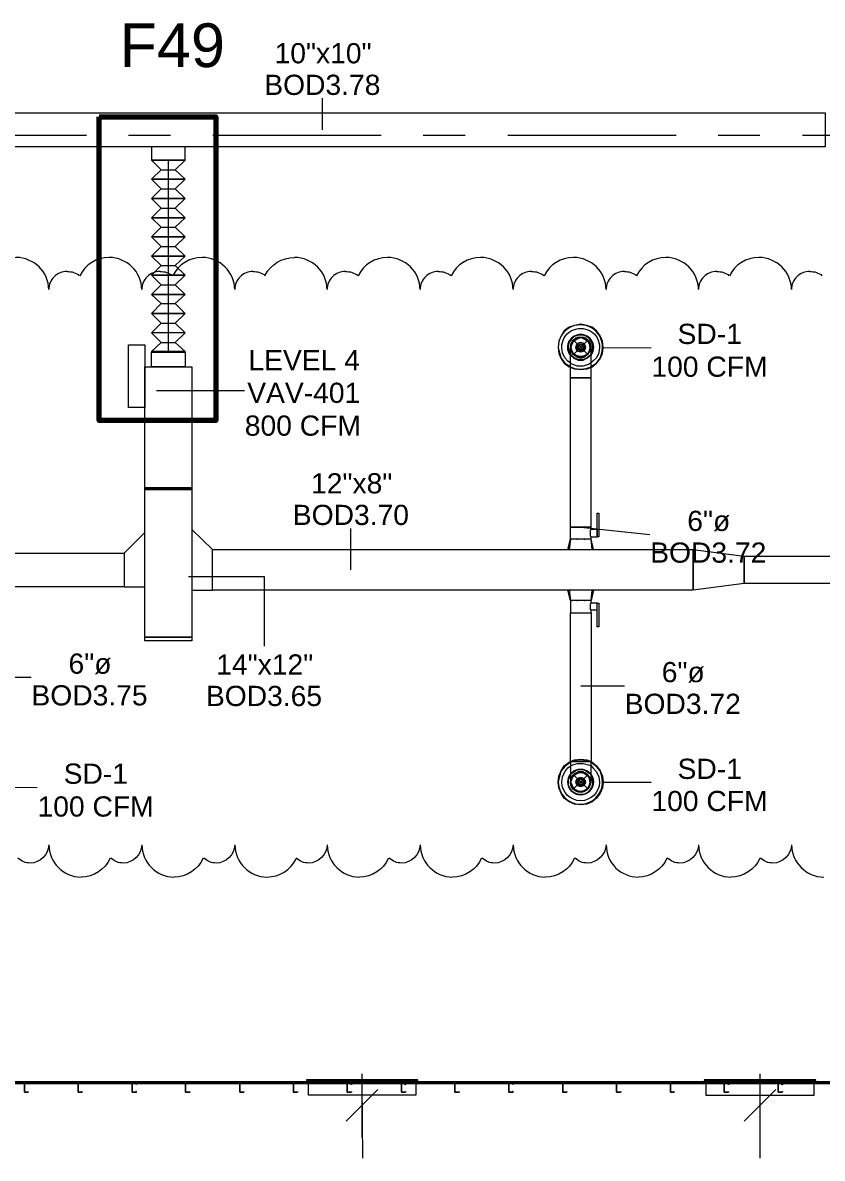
# Model space of a CAD drawing. Header units: metres. Extents: x 39 to 278, y -7 to 151.
# Drawn here: x 88.01 to 94.04, y 36 to 44.57 of the extents above; entities that cross this region are included whole.
import ezdxf

# ---------------------------------------------------------------- set-up
doc = ezdxf.new("R2010")
doc.units = ezdxf.units.M
doc.layers.add('HVAC - Ductos', color=5, linetype='Continuous', lineweight=50)
doc.layers.add('PDF_Geometry', color=7, linetype='Continuous', true_color=0xaaaaaa)
doc.layers.add('PDF_Text', color=7, linetype='Continuous')
doc.styles.add('PDF ArialUnicodeMS-Bold-Identity-H', font='arial.ttf')
doc.styles.add('PDF Helvetica', font='')
doc.styles.get('PDF Helvetica').set_extended_font_data('Helvetica')

msp = doc.modelspace()

# ---------------------------------------------------------------- linework, layer by layer
at = {"layer": 'HVAC - Ductos', "lineweight": 0}
for points in [[(90.27, 43.7563), (90.27, 43.9947)], [(89.0004, 43.628), (88.9959, 43.628), (88.9867, 43.628), (88.9821, 43.628), (88.9821, 43.5271), (89.2341, 43.5271), (89.1609, 43.4538), (89.2341, 43.3851), (88.9821, 43.3851), (89.0554, 43.4538), (89.1609, 43.4538)], [(89.0141, 43.628), (89.0096, 43.628), (89.005, 43.628)], [(89.0371, 43.628), (89.0279, 43.628), (89.0233, 43.628)], [(89.0691, 43.628), (89.0554, 43.628), (89.0509, 43.628)], [(89.1379, 43.628), (89.1104, 43.628), (89.0783, 43.628)], [(89.17, 43.628), (89.1654, 43.628), (89.1471, 43.628)], [(89.1929, 43.628), (89.1883, 43.628), (89.1792, 43.628)], [(89.2159, 43.628), (89.2067, 43.628), (89.2021, 43.628)], [(89.2296, 43.628), (89.225, 43.628), (89.2204, 43.628)], [(89.2341, 43.628), (89.2341, 43.628)], [(89.2341, 43.5271), (89.2341, 43.628)], [(88.9821, 43.5271), (89.0554, 43.4538)], [(89.1104, 42.0834), (89.1104, 42.3722), (89.1104, 42.6609), (89.1104, 42.9497), (89.1104, 43.2384), (89.1104, 43.5271)], [(89.0554, 43.3117), (88.9821, 43.3851), (89.2341, 43.3851), (89.1609, 43.3117), (89.2341, 43.2384), (88.9821, 43.2384), (89.0554, 43.3117), (89.1609, 43.3117)], [(89.0554, 43.1651), (88.9821, 43.2384), (89.2341, 43.2384), (89.1609, 43.1651), (89.2341, 43.0917), (88.9821, 43.0917), (89.0554, 43.1651), (89.1609, 43.1651)], [(89.0554, 43.023), (88.9821, 43.0917), (89.2341, 43.0917), (89.1609, 43.023), (89.2341, 42.9497), (88.9821, 42.9497), (89.0554, 43.023), (89.1609, 43.023)], [(89.0554, 42.8763), (88.9821, 42.9497), (89.2341, 42.9497), (89.1609, 42.8763), (89.2341, 42.803), (88.9821, 42.803), (89.0554, 42.8763), (89.1609, 42.8763)], [(89.0554, 42.7343), (88.9821, 42.803), (89.2341, 42.803), (89.1609, 42.7343), (89.2341, 42.6609), (88.9821, 42.6609), (89.0554, 42.7343), (89.1609, 42.7343)], [(89.0554, 42.5875), (88.9821, 42.6609), (89.2341, 42.6609), (89.1609, 42.5875), (89.2341, 42.5142), (88.9821, 42.5142), (89.0554, 42.5875), (89.1609, 42.5875)], [(89.0554, 42.4455), (88.9821, 42.5142), (89.2341, 42.5142), (89.1609, 42.4455), (89.2341, 42.3722), (88.9821, 42.3722), (89.0554, 42.4455), (89.1609, 42.4455)], [(89.0554, 42.2988), (88.9821, 42.3722), (89.2341, 42.3722), (89.1609, 42.2988), (89.2341, 42.2255), (88.9821, 42.2255), (89.0554, 42.2988), (89.1609, 42.2988)], [(92.2959, 41.9642), (92.3051, 41.9688), (92.3371, 41.9963), (92.3646, 42.0284), (92.3829, 42.0697), (92.3875, 42.1155), (92.3829, 42.1613), (92.3646, 42.2026), (92.3371, 42.2392), (92.3051, 42.2667), (92.2638, 42.2805), (92.2179, 42.2897), (92.1721, 42.2805), (92.1309, 42.2667), (92.0942, 42.2392), (92.0713, 42.2026), (92.0529, 42.1613), (92.0484, 42.1155), (92.0575, 42.0742), (92.0713, 42.033), (92.0988, 41.9963), (92.1355, 41.9734), (92.1401, 41.9688)], [(89.1609, 42.1521), (89.2341, 42.0834), (88.9821, 42.0834), (88.9867, 42.0834), (89.005, 42.0834), (89.0325, 42.0834), (89.0691, 42.0834), (89.1104, 42.0834), (89.1471, 42.0834), (89.1837, 42.0834), (89.2113, 42.0834), (89.2296, 42.0834), (89.2341, 42.0834), (89.2296, 42.0834), (89.2113, 42.0834), (89.1837, 42.0834), (89.1471, 42.0834), (89.1104, 42.0834), (89.0691, 42.0834), (89.0325, 42.0834), (89.005, 42.0834), (88.9867, 42.0834), (88.9821, 42.0834), (88.9821, 42.0788), (88.9913, 42.0788), (89.005, 42.0788), (89.0325, 42.0788), (89.0691, 42.0788), (89.1104, 42.0788), (89.1471, 42.0788), (89.1837, 42.0788), (89.2113, 42.0788), (89.2296, 42.0788), (89.2341, 42.0788), (89.2341, 41.9688), (89.2296, 41.9688), (89.2159, 41.9688), (89.1975, 41.9688), (89.17, 41.9688), (89.1425, 41.9688), (89.1104, 41.9688), (89.0737, 41.9688), (89.0463, 41.9688), (89.0187, 41.9688), (89.0004, 41.9688), (88.9867, 41.9688), (88.9821, 41.9688), (88.9821, 42.0788), (88.9913, 42.0788), (89.005, 42.0788), (89.0325, 42.0788), (89.0691, 42.0788), (89.1104, 42.0788), (89.1471, 42.0788), (89.1837, 42.0788), (89.2113, 42.0788), (89.2296, 42.0788), (89.2341, 42.0788), (89.2341, 42.0834), (88.9821, 42.0834), (89.0554, 42.1521), (89.1609, 42.1521), (89.2341, 42.2255), (88.9821, 42.2255), (89.0554, 42.1521)], [(92.1492, 42.1429), (92.1446, 42.1155), (92.1538, 42.1429), (92.1675, 42.1659), (92.1905, 42.1797), (92.2179, 42.1888), (92.2454, 42.1797), (92.2684, 42.1659), (92.2821, 42.1429), (92.2867, 42.1155), (92.2821, 42.0926)], [(92.1492, 42.1475), (92.1629, 42.1659)], [(92.1675, 42.1659), (92.1538, 42.1521), (92.1492, 42.1521)], [(92.1629, 42.1705), (92.1629, 42.1705)], [(92.1859, 42.1842), (92.1675, 42.1659), (92.1813, 42.1797), (92.1997, 42.1888), (92.2179, 42.1888), (92.2363, 42.1888), (92.2546, 42.1797), (92.2684, 42.1659), (92.2821, 42.1521), (92.2867, 42.1338), (92.2913, 42.1155), (92.2867, 42.0972), (92.2821, 42.0788), (92.2684, 42.0651), (92.2546, 42.0513), (92.2363, 42.0467), (92.2179, 42.0421), (92.1997, 42.0467), (92.1813, 42.0513), (92.1675, 42.0651)], [(92.1859, 42.1842), (92.1905, 42.1842), (92.1905, 42.1888)], [(92.1905, 42.1842), (92.2179, 42.1888), (92.2409, 42.1842)], [(92.2454, 42.1888), (92.2454, 42.1842), (92.25, 42.1842)], [(92.25, 42.1842), (92.2684, 42.1659), (92.2821, 42.1475)], [(92.3417, 40.7405), (92.2959, 40.7405), (92.2959, 40.7588), (92.2913, 40.7588), (92.2821, 40.7588), (92.2729, 40.7588), (92.2546, 40.7588), (92.2363, 40.7588), (92.2179, 40.7588), (92.1997, 40.7588), (92.1813, 40.7588), (92.1629, 40.7588), (92.1538, 40.7588), (92.1446, 40.7588), (92.1401, 40.7588), (92.1401, 41.8863), (92.1446, 41.8863), (92.1538, 41.8863), (92.1629, 41.8863), (92.1813, 41.8863), (92.1997, 41.8863), (92.2179, 41.8863), (92.2363, 41.8863), (92.2546, 41.8863), (92.2729, 41.8863), (92.2821, 41.8863), (92.2913, 41.8863), (92.2959, 41.8863), (92.2913, 41.8863), (92.2821, 41.8863), (92.2729, 41.8863), (92.2546, 41.8863), (92.2363, 41.8863), (92.2179, 41.8863), (92.1997, 41.8863), (92.1813, 41.8863), (92.1629, 41.8863), (92.1538, 41.8863), (92.1446, 41.8863), (92.1401, 41.8863), (92.1401, 41.923), (92.1401, 41.9734), (92.1401, 42.0192), (92.1401, 42.0605), (92.1401, 42.0926), (92.1401, 42.1109), (92.1401, 42.1155)], [(92.1446, 42.1109), (92.1446, 42.0972), (92.1538, 42.0788), (92.1446, 42.0972), (92.1446, 42.1155), (92.1446, 42.1338), (92.1538, 42.1521)], [(92.1446, 42.1429), (92.1492, 42.1429), (92.1492, 42.1475)], [(92.2821, 42.088), (92.2684, 42.0651), (92.2454, 42.0513), (92.2179, 42.0467), (92.1905, 42.0513), (92.1675, 42.0651), (92.1538, 42.088), (92.1446, 42.1155), (92.1492, 42.0926)], [(92.1629, 42.0651), (92.1492, 42.0834), (92.1492, 42.088), (92.1446, 42.088)], [(92.1859, 42.0513), (92.1675, 42.0651), (92.1538, 42.0788), (92.1629, 42.0605), (92.1813, 42.0513), (92.1997, 42.0421), (92.2179, 42.0375), (92.2363, 42.0421), (92.2546, 42.0513), (92.2729, 42.0605), (92.2821, 42.0788), (92.2913, 42.0972), (92.2913, 42.1109)], [(92.2821, 42.0834), (92.2684, 42.0651), (92.25, 42.0513)], [(92.2821, 42.1521), (92.2821, 42.1521)], [(92.2867, 42.1475), (92.2867, 42.1429)], [(92.2867, 42.1429), (92.2913, 42.1155), (92.2867, 42.0926)], [(92.2867, 42.088), (92.2867, 42.0834)], [(92.2867, 42.088), (92.2867, 42.088)], [(92.3875, 42.1155), (92.7497, 42.1109)], [(92.2913, 41.9963), (92.2775, 41.9871), (92.2363, 41.9734), (92.1951, 41.9734), (92.1584, 41.9871), (92.1401, 41.9963)], [(92.2409, 42.0467), (92.2179, 42.0421), (92.1905, 42.0467), (92.1859, 42.0467)], [(92.1905, 42.0467), (92.1905, 42.0467)], [(92.2454, 42.0467), (92.2454, 42.0467)], [(92.25, 42.0467), (92.2454, 42.0467)], [(92.1401, 41.9688), (92.1721, 41.9551), (92.2179, 41.9505), (92.2592, 41.9551), (92.2959, 41.9688)], [(92.2959, 41.9642), (92.2638, 41.9505), (92.2179, 41.9459), (92.1721, 41.9505), (92.1401, 41.9642)], [(89.0187, 41.7901), (89.6833, 41.7901)], [(92.3051, 40.5892), (92.2959, 40.6671), (92.2959, 40.6855), (92.3417, 40.6855), (92.3417, 40.8642), (92.3555, 40.8642), (92.3555, 40.6855), (92.3417, 40.6855)], [(90.4855, 40.438), (90.4855, 40.7496)], [(92.2179, 40.7588), (92.7405, 40.7038)], [(92.2959, 40.6855), (92.2913, 40.69), (92.2913, 40.6946), (92.2913, 40.6992), (92.2913, 40.7084), (92.2913, 40.7176), (92.2913, 40.7268), (92.2913, 40.7313), (92.2913, 40.7359), (92.2959, 40.7405)], [(92.3417, 40.7359), (92.3417, 40.7313), (92.3417, 40.7268), (92.3417, 40.7176), (92.3417, 40.713), (92.3417, 40.7084), (92.3417, 40.6992), (92.3417, 40.6946), (92.3417, 40.69)], [(92.1217, 40.5892), (92.1401, 40.6671), (92.1217, 40.5892)], [(92.1401, 40.6671), (92.1309, 40.5892)], [(92.2913, 40.5892), (92.3005, 40.5892), (92.3051, 40.5892), (92.3097, 40.5892), (92.3142, 40.5892), (92.2959, 40.6671)], [(92.1263, 40.5892), (92.1217, 40.5892), (92.1263, 40.5892), (92.1355, 40.5892), (92.1446, 40.5892), (92.1629, 40.5892), (92.1675, 40.5892)], [(92.1721, 40.5892), (92.1859, 40.5892), (92.1951, 40.5892), (92.1997, 40.5892)], [(92.1721, 40.5892), (92.1721, 40.5892)], [(92.2042, 40.5892), (92.2271, 40.5892), (92.2317, 40.5892)], [(92.2363, 40.5892), (92.25, 40.5892), (92.2592, 40.5892), (92.2638, 40.5892), (92.2729, 40.5892), (92.2867, 40.5892)], [(92.2363, 40.5892), (92.2363, 40.5892)], [(93.0659, 40.5892), (93.4509, 40.5388)], [(93.0659, 40.2822), (93.0659, 40.5892)], [(93.4509, 40.5388), (93.4509, 40.3326)], [(89.2617, 40.3875), (89.83, 40.3875), (89.83, 39.8605)], [(92.1217, 40.2822), (92.1401, 40.2042), (92.1217, 40.2822)], [(92.1675, 40.2822), (92.1629, 40.2822), (92.1446, 40.2822), (92.1355, 40.2822), (92.1309, 40.2822), (92.1401, 40.2042)], [(92.1355, 40.2822), (92.1401, 40.2822)], [(92.1997, 40.2822), (92.1951, 40.2822), (92.1859, 40.2822), (92.1721, 40.2822)], [(92.1721, 40.2822), (92.1721, 40.2822)], [(92.2317, 40.2822), (92.2271, 40.2822), (92.2042, 40.2822)], [(92.2867, 40.2822), (92.2729, 40.2822), (92.2638, 40.2822), (92.2592, 40.2822), (92.25, 40.2822), (92.2363, 40.2822)], [(92.2363, 40.2822), (92.2363, 40.2822)], [(92.2959, 40.2042), (92.3051, 40.2822), (92.3005, 40.2822), (92.2913, 40.2822)], [(93.4509, 40.3326), (93.0659, 40.2822)], [(92.2959, 40.1355), (92.2913, 40.1355), (92.2913, 40.14), (92.2913, 40.1446), (92.2913, 40.1538), (92.2913, 40.163), (92.2913, 40.1722), (92.2913, 40.1768), (92.2913, 40.1813), (92.2959, 40.1859)], [(87.5887, 39.6268), (88.0746, 39.6268)], [(92.2179, 39.5625), (92.5479, 39.5625)], [(92.1401, 38.9896), (92.1721, 39.0034), (92.2179, 39.008), (92.2638, 39.0034), (92.2959, 38.9896)], [(92.2959, 38.985), (92.2592, 38.9988), (92.2179, 39.0034), (92.1721, 38.9988), (92.1401, 38.985)], [(92.2959, 38.8338), (92.2959, 38.8429), (92.2959, 38.8613), (92.2959, 38.8888), (92.2959, 38.9254), (92.2959, 38.9713), (92.2959, 38.9896), (92.2913, 38.9896), (92.2821, 38.9896), (92.2729, 38.9896), (92.2546, 38.9896), (92.2363, 38.9896), (92.2179, 38.9896), (92.1997, 38.9896), (92.1813, 38.9896), (92.1629, 38.9896), (92.1538, 38.9896), (92.1446, 38.9896), (92.1401, 38.9896), (92.1401, 38.9438), (92.1401, 38.9072), (92.1401, 38.8704), (92.1401, 38.8475), (92.1401, 38.8384)], [(92.1401, 38.9896), (92.1446, 38.9896), (92.1538, 38.9896), (92.1629, 38.9896), (92.1813, 38.9896), (92.1997, 38.9896), (92.2179, 38.9896), (92.2363, 38.9896), (92.2546, 38.9896), (92.2729, 38.9896), (92.2821, 38.9896), (92.2913, 38.9896), (92.2959, 38.9896)], [(92.2821, 38.9896), (92.2821, 38.9896)], [(88.1204, 38.7926), (87.7583, 38.7972), (87.7491, 38.8384), (87.7354, 38.8796), (87.7079, 38.9163), (87.6712, 38.9392), (87.6667, 38.9438)], [(92.1401, 38.9576), (92.1584, 38.9667), (92.1951, 38.9759), (92.2363, 38.9759), (92.2775, 38.9667), (92.2959, 38.9576)], [(92.1538, 38.8659), (92.1675, 38.8842), (92.1905, 38.9026), (92.2179, 38.9072), (92.2454, 38.9026), (92.2684, 38.8842), (92.2821, 38.8659), (92.2684, 38.8888), (92.25, 38.9026)], [(92.2913, 38.8429), (92.2913, 38.8567), (92.2821, 38.875), (92.2729, 38.8888), (92.2546, 38.9026), (92.2363, 38.9117), (92.2179, 38.9117), (92.1997, 38.9117), (92.1813, 38.9026), (92.1629, 38.8888)], [(92.1859, 38.9026), (92.1675, 38.8888), (92.1813, 38.898), (92.1997, 38.9072), (92.2179, 38.9117), (92.2363, 38.9072), (92.2546, 38.898), (92.2684, 38.8888), (92.2821, 38.875), (92.2867, 38.8567), (92.2913, 38.8338), (92.2867, 38.8154), (92.2821, 38.7972), (92.2684, 38.7834), (92.2546, 38.7742), (92.2363, 38.765), (92.2179, 38.7604), (92.1997, 38.765), (92.1813, 38.7742), (92.1675, 38.7834)], [(92.1859, 38.9072), (92.1905, 38.9072)], [(92.1905, 38.9026), (92.2179, 38.9117), (92.2409, 38.9026)], [(92.1905, 38.9072), (92.1905, 38.9072)], [(92.2454, 38.9072), (92.2454, 38.9072)], [(92.1859, 38.7696), (92.1675, 38.7834), (92.1538, 38.7972), (92.1446, 38.8154), (92.1446, 38.8338), (92.1446, 38.8567), (92.1401, 38.8429)], [(92.1401, 38.8384), (92.1401, 38.8338)], [(92.1446, 38.8613), (92.1492, 38.8659), (92.1629, 38.8888), (92.1538, 38.875), (92.1675, 38.8888)], [(92.2821, 38.8613), (92.2867, 38.8338), (92.2821, 38.8109), (92.2684, 38.7834), (92.2454, 38.7696), (92.2179, 38.765), (92.1905, 38.7696), (92.1675, 38.7834), (92.1538, 38.8109), (92.1446, 38.8338), (92.1538, 38.8613)], [(92.1492, 38.8109), (92.1446, 38.8338), (92.1492, 38.8613)], [(92.1492, 38.8659), (92.1492, 38.8659)], [(92.2867, 38.8659), (92.2867, 38.8613), (92.2913, 38.8338), (92.2867, 38.8109)], [(92.2867, 38.8659), (92.2867, 38.8659)], [(92.3875, 38.8338), (92.7497, 38.8338)], [(92.1492, 38.8063), (92.1446, 38.8109)], [(92.1629, 38.7834), (92.1492, 38.8063)], [(92.1629, 38.7834), (92.1629, 38.7834)], [(92.1905, 38.765), (92.1859, 38.7696)], [(92.2409, 38.765), (92.2179, 38.7604), (92.1905, 38.765)], [(92.25, 38.7696), (92.2454, 38.765)], [(92.2821, 38.8063), (92.2684, 38.7834), (92.25, 38.7696)], [(92.2729, 38.7834), (92.2729, 38.7834)], [(92.2821, 38.7972), (92.2821, 38.7972)], [(92.2867, 38.8109), (92.2867, 38.8063)], [(90.9667, 36.5879), (90.1737, 36.5879)], [(90.5679, 36.6338), (90.5679, 36.3954), (90.5679, 36.1571)], [(93.1484, 36.5834), (93.9917, 36.5834), (93.9917, 36.5879), (93.1484, 36.5879), (93.1484, 36.5834), (93.1621, 36.5834), (93.1621, 36.5604), (93.978, 36.5604), (93.1621, 36.5604), (93.1621, 36.4734), (93.978, 36.4734), (93.978, 36.5604), (93.978, 36.5834), (93.9871, 36.5834)], [(93.9688, 36.5879), (93.1713, 36.5879)], [(93.5701, 36.6338), (93.5701, 36.3954), (93.5701, 36.1571)], [(90.1509, 36.5834), (90.9896, 36.5834)], [(90.6871, 36.5146), (90.5679, 36.3954), (90.4487, 36.2762)], [(90.5679, 36.5604), (90.5725, 35.9966)], [(90.9713, 36.5604), (90.9713, 36.5604)], [(93.6892, 36.5146), (93.5701, 36.3954), (93.4509, 36.2762)], [(93.5701, 36.5604), (93.5701, 35.9966)], [(93.9734, 36.5604), (93.9734, 36.5604)]]:
    msp.add_lwpolyline(points, dxfattribs=at)
for points in [[(94.0605, 43.628), (87.3412, 43.628), (87.3412, 43.8847), (94.0605, 43.8847)], [(89.1104, 43.5271), (89.1425, 43.5271), (89.17, 43.5271), (89.1975, 43.5271), (89.2204, 43.5271), (89.2296, 43.5271), (89.2341, 43.5271), (89.2296, 43.5271), (89.2204, 43.5271), (89.1975, 43.5271), (89.17, 43.5271), (89.1425, 43.5271), (89.1104, 43.5271), (89.0737, 43.5271), (89.0463, 43.5271), (89.0187, 43.5271), (89.0004, 43.5271), (88.9867, 43.5271), (88.9821, 43.5271), (88.9867, 43.5271), (89.0004, 43.5271), (89.0187, 43.5271), (89.0463, 43.5271), (89.0737, 43.5271)], [(88.8079, 42.1338), (88.9317, 42.1338), (88.9317, 41.6617), (88.8079, 41.6617)], [(89.2341, 42.0788), (89.2296, 42.0788), (89.2159, 42.0788), (89.1975, 42.0788), (89.17, 42.0788), (89.1425, 42.0788), (89.1104, 42.0788), (89.0737, 42.0788), (89.0463, 42.0788), (89.0187, 42.0788), (89.0004, 42.0788), (88.9867, 42.0788), (88.9821, 42.0788), (88.9867, 42.0788), (89.0004, 42.0788), (89.0187, 42.0788), (89.0463, 42.0788), (89.0737, 42.0788), (89.1104, 42.0788), (89.1425, 42.0788), (89.17, 42.0788), (89.1975, 42.0788), (89.2159, 42.0788), (89.2296, 42.0788)], [(92.1492, 42.1521), (92.1446, 42.1338), (92.1401, 42.1155), (92.1446, 42.1109), (92.1401, 42.1155), (92.1446, 42.1338)], [(92.1859, 42.1338), (92.1813, 42.1155), (92.1859, 42.1338), (92.1997, 42.1475), (92.2179, 42.1521), (92.2363, 42.1475), (92.25, 42.1338), (92.2546, 42.1155), (92.25, 42.0972), (92.2363, 42.0834), (92.2179, 42.0788), (92.1997, 42.0834), (92.1859, 42.0972), (92.1813, 42.1155), (92.1859, 42.0972), (92.1997, 42.088), (92.2179, 42.0834), (92.2363, 42.088), (92.2454, 42.0972), (92.25, 42.1155), (92.2454, 42.1338), (92.2363, 42.1475), (92.2179, 42.1521), (92.1997, 42.1475)], [(92.1951, 42.1292), (92.2088, 42.1384), (92.2271, 42.1384), (92.2363, 42.1292), (92.2454, 42.1155), (92.2363, 42.1018), (92.2271, 42.0926), (92.2088, 42.0926), (92.1951, 42.1018), (92.1905, 42.1155)], [(92.1997, 42.1292), (92.2088, 42.1384), (92.2271, 42.1384), (92.2363, 42.1292), (92.2409, 42.1155), (92.2363, 42.1018), (92.2271, 42.0926), (92.2088, 42.0926), (92.1997, 42.1018), (92.1951, 42.1155)], [(92.2042, 42.1292), (92.2179, 42.1384), (92.2317, 42.1292), (92.2363, 42.1155), (92.2317, 42.1018), (92.2179, 42.0972), (92.2042, 42.1018), (92.1997, 42.1155)], [(92.2134, 42.1201), (92.2134, 42.1155), (92.2134, 42.1201), (92.2225, 42.1201), (92.2225, 42.1155), (92.2225, 42.1201)], [(92.2225, 42.1109), (92.2225, 42.1155), (92.2225, 42.1109), (92.2134, 42.1109), (92.2134, 42.1155), (92.2134, 42.1109)], [(92.2959, 42.0559), (92.3097, 42.0834), (92.3142, 42.1155), (92.3097, 42.0834)], [(92.1446, 42.0559), (92.1721, 42.033), (92.1997, 42.0238), (92.2363, 42.0238), (92.2638, 42.033), (92.2913, 42.0559), (92.2638, 42.033), (92.2363, 42.0192), (92.1997, 42.0192), (92.1675, 42.033), (92.1446, 42.0559), (92.1401, 42.0559), (92.1446, 42.0559), (92.1401, 42.0651)], [(92.2959, 42.0651), (92.2913, 42.0559), (92.2638, 42.033), (92.2363, 42.0238), (92.1997, 42.0238), (92.1721, 42.033), (92.1446, 42.0559), (92.1675, 42.033), (92.1997, 42.0192), (92.2363, 42.0192), (92.2638, 42.033), (92.2913, 42.0559), (92.2959, 42.0559), (92.2913, 42.0559)], [(89.2846, 41.9688), (89.2846, 41.0567), (88.9317, 41.0567), (88.9317, 41.9688)], [(89.2846, 41.0567), (89.2846, 41.0429), (88.9317, 41.0429), (88.9317, 41.0567)], [(88.9317, 39.9292), (88.9317, 41.0429), (89.2846, 41.0429), (89.2846, 39.9292)], [(88.7759, 40.5617), (88.7759, 40.3096), (88.9317, 40.3096), (88.9317, 40.7176)], [(89.4404, 40.2822), (89.4404, 40.5892), (89.2846, 40.7405), (89.2846, 40.2822)], [(92.1492, 40.6671), (92.1446, 40.6671)], [(92.1905, 40.6671), (92.1859, 40.6671)], [(92.25, 40.6671), (92.2454, 40.6671)], [(85.5033, 40.5617), (88.7759, 40.5617), (88.7759, 40.3096), (85.5033, 40.3096)], [(93.0659, 40.2822), (89.4404, 40.2822), (89.4404, 40.5892), (93.0659, 40.5892)], [(93.4509, 40.5388), (95.8113, 40.5388), (95.8113, 40.3326), (93.4509, 40.3326)], [(92.1263, 40.2822), (92.1217, 40.2822)], [(92.1446, 40.2042), (92.1492, 40.2042)], [(92.1859, 40.2042), (92.1905, 40.2042)], [(92.2454, 40.2042), (92.25, 40.2042)], [(92.3555, 40.0072), (92.3417, 40.0072), (92.3417, 40.1859), (92.3555, 40.1859)], [(88.9317, 39.9292), (89.2846, 39.9292), (89.2846, 39.9018), (88.9317, 39.9018)], [(92.1401, 38.8888), (92.1446, 38.898), (92.1721, 38.9163), (92.1997, 38.93), (92.2363, 38.93), (92.2638, 38.9163), (92.2913, 38.898), (92.2638, 38.9209), (92.2363, 38.93), (92.1997, 38.93), (92.1675, 38.9209), (92.1446, 38.898), (92.1401, 38.8934), (92.1446, 38.898)], [(92.2913, 38.898), (92.2638, 38.9163), (92.2363, 38.93), (92.1997, 38.93), (92.1721, 38.9163), (92.1446, 38.898), (92.1675, 38.9209), (92.1997, 38.93), (92.2363, 38.93), (92.2638, 38.9209), (92.2913, 38.898), (92.2959, 38.8934), (92.2913, 38.898), (92.2959, 38.8888)], [(92.1401, 38.8429), (92.1401, 38.8338)], [(92.1538, 38.875), (92.1446, 38.8567)], [(92.1859, 38.8521), (92.1813, 38.8338), (92.1859, 38.8521), (92.1997, 38.8659), (92.2179, 38.8704), (92.2363, 38.8659), (92.25, 38.8521), (92.2546, 38.8338), (92.25, 38.82), (92.2363, 38.8063), (92.2179, 38.8017), (92.1997, 38.8063), (92.1859, 38.82), (92.1813, 38.8338), (92.1859, 38.82), (92.1997, 38.8063), (92.2179, 38.8017), (92.2363, 38.8063), (92.2454, 38.82), (92.25, 38.8338), (92.2454, 38.8521), (92.2363, 38.8659), (92.2179, 38.8704), (92.1997, 38.8659)], [(92.1951, 38.8521), (92.2088, 38.8613), (92.2271, 38.8613), (92.2363, 38.8521), (92.2454, 38.8338), (92.2363, 38.82), (92.2271, 38.8109), (92.2088, 38.8109), (92.1951, 38.82), (92.1905, 38.8338)], [(92.1997, 38.8521), (92.2088, 38.8613), (92.2271, 38.8613), (92.2363, 38.8521), (92.2409, 38.8338), (92.2363, 38.82), (92.2271, 38.8109), (92.2088, 38.8109), (92.1997, 38.82), (92.1951, 38.8338)], [(92.2042, 38.8521), (92.2179, 38.8567), (92.2317, 38.8521), (92.2363, 38.8338), (92.2317, 38.82), (92.2179, 38.8154), (92.2042, 38.82), (92.1997, 38.8338)], [(92.2134, 38.8384), (92.2134, 38.8338), (92.2134, 38.8429), (92.2225, 38.8429), (92.2225, 38.8338), (92.2225, 38.8384)], [(92.2225, 38.8292), (92.2225, 38.8338), (92.2225, 38.8292), (92.2134, 38.8292), (92.2134, 38.8338), (92.2134, 38.8292)], [(92.3142, 38.8338), (92.3097, 38.8704), (92.2959, 38.8934), (92.3097, 38.8704)], [(90.9896, 36.5879), (90.1509, 36.5879), (90.1509, 36.5834), (90.1646, 36.5834), (90.1646, 36.5604), (90.9759, 36.5604), (90.9759, 36.5834), (90.9896, 36.5834)], [(90.9759, 36.5604), (90.9759, 36.4734), (90.1646, 36.4734), (90.1646, 36.5604)], [(90.2929, 36.5604), (90.1737, 36.5604)], [(90.5313, 36.5604), (90.3755, 36.5604)], [(90.7696, 36.5604), (90.6138, 36.5604)], [(90.9713, 36.5604), (90.8521, 36.5604)], [(93.2951, 36.5604), (93.1713, 36.5604)], [(93.5334, 36.5604), (93.373, 36.5604)], [(93.7717, 36.5604), (93.6113, 36.5604)], [(93.9734, 36.5604), (93.8497, 36.5604)]]:
    msp.add_lwpolyline(points, close=True, dxfattribs=at)
for points in [[(88.345, 42.6884, 0.42505), (88.2075, 42.5509, 0.406667), (87.96, 42.7938, 0.290758), (87.74, 42.6563)], [(89.0463, 42.6884, 0.425046), (88.9087, 42.5509, 0.406766), (88.6613, 42.7938, 0.290924), (88.4413, 42.6563)], [(89.7475, 42.6884, 0.425148), (89.61, 42.5509, 0.406613), (89.3625, 42.7938, 0.290824), (89.1425, 42.6563)], [(90.4442, 42.6884, 0.424968), (90.3067, 42.5509, 0.406702), (90.0592, 42.7938)], [(91.1454, 42.6884, 0.424968), (91.0079, 42.5509, 0.406672), (90.7605, 42.7938, 0.290922), (90.5405, 42.6563)], [(91.8467, 42.6884, 0.425046), (91.7092, 42.5509, 0.406672), (91.4617, 42.7938, 0.290832), (91.2417, 42.6563)], [(92.5479, 42.6884, 0.424968), (92.4105, 42.5509, 0.406717), (92.1629, 42.7938, 0.290832), (91.9429, 42.6563)], [(93.2446, 42.6884, 0.424968), (93.1071, 42.5509, 0.406662), (92.8597, 42.7938, 0.290755), (92.6396, 42.6563)], [(93.9459, 42.6884, 0.425046), (93.8084, 42.5509, 0.406652), (93.5609, 42.7938, 0.290916), (93.3409, 42.6563)], [(92.2959, 41.9688), (92.3005, 41.9734), (92.3371, 41.9963), (92.3646, 42.033), (92.3784, 42.0742), (92.3829, 42.1155, 1.013833), (92.0484, 42.1155), (92.0529, 42.0697), (92.0713, 42.0284), (92.0942, 41.9963), (92.1309, 41.9688), (92.1401, 41.9642)], [(92.1401, 41.9963), (92.1217, 42.0101), (92.0988, 42.0375), (92.0805, 42.0742), (92.0759, 42.1155, -1.008582), (92.3601, 42.1155), (92.3555, 42.0742), (92.3371, 42.0375), (92.3097, 42.0101), (92.2913, 41.9963)], [(92.3097, 40.5892), (92.3142, 40.5892), (92.2959, 40.6671), (92.2913, 40.6671), (92.2821, 40.6671), (92.2729, 40.6671), (92.2546, 40.6671), (92.2363, 40.6671), (92.2179, 40.6671), (92.1997, 40.6671), (92.1813, 40.6671), (92.1629, 40.6671), (92.1538, 40.6671), (92.1492, 40.6671), (92.1446, 40.6671), (92.1401, 40.6671), (92.1401, 40.7588), (92.1446, 40.7588), (92.1538, 40.7588), (92.1629, 40.7588), (92.1813, 40.7588), (92.1997, 40.7588), (92.2179, 40.7588), (92.2363, 40.7588), (92.2546, 40.7588), (92.2729, 40.7588), (92.2821, 40.7588), (92.2913, 40.7588), (92.2959, 40.7588), (92.2959, 41.8863), (92.2959, 41.9413), (92.2959, 41.9917), (92.2959, 42.0375), (92.2959, 42.0742), (92.2959, 42.0972), (92.2959, 42.1155), (92.2913, 42.1109), (92.2959, 42.1155), (92.2913, 42.1338), (92.2821, 42.1521), (92.2729, 42.1705), (92.2546, 42.1842), (92.2363, 42.1888), (92.2179, 42.1934), (92.1997, 42.1888), (92.1813, 42.1842), (92.1629, 42.1705), (92.1538, 42.1521, -0.806331), (92.2959, 42.1155)], [(92.1401, 38.985), (92.1355, 38.9804), (92.0988, 38.953), (92.0713, 38.9209), (92.0575, 38.8796), (92.0484, 38.8338), (92.0529, 38.8796), (92.0713, 38.9209), (92.0942, 38.9576), (92.1309, 38.985), (92.1401, 38.9896), (92.1401, 40.1125), (92.1446, 40.1125), (92.1538, 40.1125), (92.1629, 40.1125), (92.1813, 40.1125), (92.1997, 40.1125), (92.2179, 40.1125), (92.2363, 40.1125), (92.2546, 40.1125), (92.2729, 40.1125), (92.2821, 40.1125), (92.2913, 40.1125), (92.2959, 40.1125), (92.2959, 40.1355), (92.3417, 40.1355), (92.3417, 40.14), (92.3417, 40.1446), (92.3417, 40.1538), (92.3417, 40.1584), (92.3417, 40.1676), (92.3417, 40.1722), (92.3417, 40.1768), (92.3417, 40.1813), (92.3417, 40.1859), (92.2959, 40.1859), (92.2959, 40.2042), (92.3142, 40.2822), (92.3097, 40.2822), (92.3142, 40.2822), (92.2959, 40.2042), (92.2913, 40.2042), (92.2821, 40.2042), (92.2729, 40.2042), (92.2546, 40.2042), (92.2363, 40.2042), (92.2179, 40.2042), (92.1997, 40.2042), (92.1813, 40.2042), (92.1629, 40.2042), (92.1538, 40.2042), (92.1492, 40.2042), (92.1446, 40.2042), (92.1401, 40.2042), (92.1401, 40.1125), (92.1446, 40.1125), (92.1538, 40.1125), (92.1629, 40.1125), (92.1813, 40.1125), (92.1997, 40.1125), (92.2179, 40.1125), (92.2363, 40.1125), (92.2546, 40.1125), (92.2729, 40.1125), (92.2821, 40.1125), (92.2913, 40.1125), (92.2959, 40.1125), (92.2959, 38.9896), (92.3051, 38.985), (92.3371, 38.9576), (92.3646, 38.9209), (92.3829, 38.8796), (92.3875, 38.8338), (92.3829, 38.7926), (92.3646, 38.7513), (92.3371, 38.7146), (92.3051, 38.6871), (92.2638, 38.6688), (92.2179, 38.6642), (92.1721, 38.6688), (92.1309, 38.6871), (92.0942, 38.7146), (92.0713, 38.7513), (92.0529, 38.7926), (92.0484, 38.8338, 0.986405), (92.3829, 38.8338), (92.3784, 38.8796), (92.3646, 38.9209), (92.3371, 38.953), (92.3005, 38.9804), (92.2959, 38.985)], [(92.2959, 38.9576), (92.3097, 38.9438), (92.3371, 38.9117), (92.3555, 38.875), (92.3601, 38.8338, -0.981022), (92.0759, 38.8338), (92.0805, 38.875), (92.0988, 38.9117), (92.1217, 38.9438), (92.1401, 38.9576)], [(89.61, 38.3617, 0.41032), (89.8529, 38.1188, 0.279433), (90.0729, 38.2563)]]:
    msp.add_lwpolyline(points, format="xyb", dxfattribs=at)
for points in [[(92.2959, 42.0651), (92.3051, 42.0834), (92.3097, 42.1155, 1.361644), (92.1401, 42.0651), (92.1309, 42.0834), (92.1217, 42.1155), (92.1263, 42.0834), (92.1401, 42.0559, -1.387433), (92.3142, 42.1155, 1.018196), (92.1217, 42.1155, -1.340946)], [(92.1217, 38.8338, 0.971359), (92.3142, 38.8338, -1.356175), (92.1401, 38.8934), (92.1263, 38.8704), (92.1217, 38.8338), (92.1309, 38.8659), (92.1401, 38.8888, 1.369196), (92.3097, 38.8338), (92.3051, 38.8659), (92.2959, 38.8888, -1.340777)], [(92.1401, 38.8338, 1.028923), (92.2913, 38.8429, -1.065186)]]:
    msp.add_lwpolyline(points, format="xyb", close=True, dxfattribs=at)
for centre, radius, start, end in [((88.452, 38.3633), 0.2445, 180.38482, 269.63111), ((89.1532, 38.3633), 0.2445, 180.38432, 269.63161), ((90.5512, 38.3633), 0.2445, 180.38432, 269.63161), ((91.2525, 38.3633), 0.2445, 180.38532, 269.63061), ((91.9537, 38.3633), 0.2445, 180.38532, 269.63061), ((92.652, 38.3603), 0.2416, 179.68647, 270.31392), ((93.3516, 38.3633), 0.2445, 180.38107, 269.61932), ((94.0529, 38.3633), 0.2445, 180.38432, 269.63161)]:
    msp.add_arc(centre, radius, start, end, dxfattribs=at)
for points in [[(89.8392, 42.6609), (89.8805, 42.7434), (89.9675, 42.7938), (90.0592, 42.7938)], [(88.345, 42.6884), (88.3771, 42.6884), (88.4137, 42.6792), (88.4367, 42.6563)], [(89.0463, 42.6884), (89.0783, 42.6884), (89.115, 42.6792), (89.1379, 42.6563)], [(89.7475, 42.6884), (89.7796, 42.6884), (89.8163, 42.6792), (89.8392, 42.6563)], [(90.4442, 42.6884), (90.4763, 42.6884), (90.5129, 42.6792), (90.5359, 42.6563)], [(91.1454, 42.6884), (91.1775, 42.6884), (91.2142, 42.6792), (91.2371, 42.6563)], [(91.8467, 42.6884), (91.8788, 42.6884), (91.9155, 42.6792), (91.9384, 42.6563)], [(92.5479, 42.6884), (92.5801, 42.6884), (92.6121, 42.6792), (92.6396, 42.6563)], [(93.2446, 42.6884), (93.2767, 42.6884), (93.3134, 42.6792), (93.3363, 42.6563)], [(93.9459, 42.6884), (93.978, 42.6884), (94.0146, 42.6792), (94.0376, 42.6563)], [(88.2075, 38.3617), (88.2029, 38.2884), (88.1433, 38.2242), (88.0654, 38.2242)], [(88.9087, 38.3617), (88.9042, 38.2884), (88.8446, 38.2242), (88.7667, 38.2242)], [(89.61, 38.3617), (89.6055, 38.2884), (89.5459, 38.2242), (89.4679, 38.2242)], [(90.3067, 38.3617), (90.3021, 38.2884), (90.2425, 38.2242), (90.1646, 38.2242)], [(91.0079, 38.3617), (91.0033, 38.2884), (90.9438, 38.2242), (90.8659, 38.2242)], [(91.7092, 38.3617), (91.7046, 38.2884), (91.6451, 38.2242), (91.5671, 38.2242)], [(92.4105, 38.3617), (92.4059, 38.2884), (92.3417, 38.2242), (92.2684, 38.2242)], [(93.1071, 38.3617), (93.1025, 38.2884), (93.043, 38.2242), (92.9651, 38.2242)], [(93.8084, 38.3617), (93.8038, 38.2884), (93.7442, 38.2242), (93.6663, 38.2242)], [(88.0654, 38.2242), (88.0333, 38.2242), (88.0013, 38.238), (87.9737, 38.2608)], [(88.6704, 38.2608), (88.6292, 38.1738), (88.5467, 38.1188), (88.4504, 38.1188)], [(88.7667, 38.2242), (88.7346, 38.2242), (88.7025, 38.238), (88.675, 38.2608)], [(89.3717, 38.2608), (89.3304, 38.1738), (89.2479, 38.1188), (89.1517, 38.1188)], [(89.4679, 38.2242), (89.4359, 38.2242), (89.4037, 38.238), (89.3763, 38.2608)], [(90.1646, 38.2242), (90.1325, 38.2242), (90.1005, 38.238), (90.0729, 38.2608)], [(90.7696, 38.2608), (90.7283, 38.1738), (90.6459, 38.1188), (90.5496, 38.1188)], [(90.8659, 38.2242), (90.8338, 38.2242), (90.8017, 38.238), (90.7742, 38.2608)], [(91.4709, 38.2608), (91.4296, 38.1738), (91.3471, 38.1188), (91.2509, 38.1188)], [(91.5671, 38.2242), (91.5351, 38.2242), (91.5029, 38.238), (91.4755, 38.2608)], [(92.1721, 38.2608), (92.1309, 38.1738), (92.0484, 38.1188), (91.9521, 38.1188)], [(92.2684, 38.2242), (92.2317, 38.2242), (92.1997, 38.238), (92.1767, 38.2608)], [(92.8688, 38.2608), (92.8275, 38.1738), (92.7451, 38.1188), (92.6534, 38.1188)], [(92.9651, 38.2242), (92.9329, 38.2242), (92.9009, 38.238), (92.8734, 38.2608)], [(93.5701, 38.2608), (93.5288, 38.1738), (93.4463, 38.1188), (93.35, 38.1188)], [(93.6663, 38.2242), (93.6342, 38.2242), (93.6021, 38.238), (93.5747, 38.2608)]]:
    msp.add_open_spline(points, degree=3, dxfattribs=at)
at = {"layer": 'PDF_Geometry', "color": 232, "lineweight": 70, "true_color": 0xe91e64}
msp.add_lwpolyline([(88.5873, 43.8541), (89.4673, 43.8541), (89.4673, 41.5627), (88.5873, 41.5627)], close=True, dxfattribs=at)
at = {"layer": 'PDF_Geometry', "lineweight": 0}
for points in [[(88.4917, 43.7151), (87.2221, 43.7151)], [(89.1241, 43.7151), (88.8079, 43.7151)], [(90.7146, 43.7151), (89.445, 43.7151)], [(91.3471, 43.7151), (91.0309, 43.7151)], [(92.9375, 43.7151), (91.6679, 43.7151)], [(93.5701, 43.7151), (93.2538, 43.7151)], [(95.1605, 43.7151), (93.8909, 43.7151)], [(90.4901, 36.5512), (90.4901, 36.5512)], [(93.3317, 36.5512), (93.3317, 36.5512)], [(90.4579, 36.4962), (90.4579, 36.4962)], [(90.4579, 36.4962), (90.4579, 36.4962)], [(90.4901, 36.5008), (90.4901, 36.5008)], [(90.8659, 36.4962), (90.8659, 36.4962)], [(90.8659, 36.4962), (90.8659, 36.4962)], [(93.3317, 36.5008), (93.3317, 36.5008)], [(93.7075, 36.4962), (93.7075, 36.4962)], [(93.7075, 36.4962), (93.7075, 36.4962)]]:
    msp.add_lwpolyline(points, dxfattribs=at)
at = {"layer": 'PDF_Geometry', "color": 8, "lineweight": 0, "true_color": 0x808080}
for points in [[(92.2775, 42.1613), (92.2409, 42.1888), (92.1951, 42.1888), (92.1538, 42.1613), (92.1401, 42.1155), (92.1538, 42.0697), (92.1951, 42.0421), (92.2409, 42.0421), (92.2775, 42.0697), (92.2959, 42.1155)], [(92.2775, 38.8796), (92.2409, 38.9072), (92.1951, 38.9072), (92.1538, 38.8796), (92.1401, 38.8338), (92.1538, 38.7926), (92.1951, 38.765), (92.2409, 38.765), (92.2775, 38.7926), (92.2959, 38.8338)]]:
    msp.add_lwpolyline(points, close=True, dxfattribs=at)
for points in [[(92.1629, 42.1705), (92.2729, 42.0605)], [(92.2729, 42.1705), (92.1629, 42.0605)], [(92.1629, 38.8888), (92.2729, 38.7834)], [(92.2729, 38.8888), (92.1629, 38.7834)]]:
    msp.add_lwpolyline(points, dxfattribs=at)
at = {"layer": 'PDF_Geometry', "lineweight": 0}
for points in [[(87.1258, 36.5604), (87.1258, 36.5742), (88.015, 36.5742), (90.1233, 36.5742), (88.015, 36.5742), (87.1258, 36.5742), (87.1258, 36.5604), (88.015, 36.5604), (88.015, 36.5742), (88.015, 36.5604)], [(90.1233, 36.5742), (90.1233, 36.5604), (90.0821, 36.5604), (90.1233, 36.5604), (90.1233, 36.5742), (88.015, 36.5742), (88.015, 36.5604), (88.0241, 36.5604), (88.015, 36.5604), (88.015, 36.5742)], [(88.0517, 36.5604), (88.0241, 36.5604), (88.0241, 36.5558), (88.0241, 36.4962), (88.0517, 36.4962), (88.0517, 36.5008), (88.0517, 36.4962), (88.0241, 36.4962), (88.0241, 36.5558), (88.0241, 36.5604), (88.0517, 36.5604), (88.0517, 36.5558)], [(88.4321, 36.5604), (88.0517, 36.5604)], [(88.4596, 36.5604), (88.4321, 36.5604), (88.4275, 36.5604), (88.4275, 36.5558), (88.4275, 36.4962), (88.4321, 36.4962), (88.4596, 36.4962), (88.4596, 36.5008), (88.4596, 36.4962), (88.4321, 36.4962), (88.4275, 36.4962), (88.4275, 36.5558), (88.4275, 36.5604), (88.4321, 36.5604), (88.4596, 36.5604), (88.4596, 36.5558)], [(88.8354, 36.5604), (88.4596, 36.5604)], [(88.8675, 36.5604), (88.8354, 36.5604), (88.8354, 36.5558), (88.8354, 36.4962), (88.8675, 36.4962), (88.8675, 36.5008), (88.8629, 36.5008), (88.8629, 36.4962), (88.8354, 36.4962), (88.8354, 36.5558), (88.8354, 36.5604), (88.8629, 36.5604), (88.8629, 36.5558), (88.8675, 36.5558)], [(89.2433, 36.5604), (88.8675, 36.5604)], [(89.2709, 36.5604), (89.2433, 36.5604), (89.2387, 36.5604), (89.2387, 36.5558), (89.2387, 36.4962), (89.2433, 36.4962), (89.2709, 36.4962), (89.2709, 36.5008), (89.2709, 36.4962), (89.2433, 36.4962), (89.2387, 36.4962), (89.2387, 36.5558), (89.2433, 36.5604), (89.2709, 36.5604), (89.2709, 36.5558)], [(89.6467, 36.5604), (89.2709, 36.5604)], [(89.6787, 36.5604), (89.6467, 36.5604), (89.6467, 36.5558), (89.6467, 36.4962), (89.6787, 36.4962), (89.6787, 36.5008), (89.6787, 36.4962), (89.6467, 36.4962), (89.6467, 36.5558), (89.6467, 36.5604), (89.6787, 36.5604), (89.6787, 36.5558)], [(90.0546, 36.5604), (89.6787, 36.5604)], [(90.0821, 36.5604), (90.0546, 36.5604), (90.05, 36.5558), (90.05, 36.4962), (90.0546, 36.4962), (90.0821, 36.4962), (90.0821, 36.5008), (90.0821, 36.4962), (90.0546, 36.4962), (90.0546, 36.5558), (90.0546, 36.5604), (90.0821, 36.5604), (90.0821, 36.5558)], [(93.1255, 36.5742), (91.0125, 36.5742), (90.1233, 36.5742), (90.1233, 36.5604), (91.0125, 36.5604), (90.1233, 36.5604), (90.1233, 36.5742), (91.0125, 36.5742), (91.0125, 36.5604), (91.0125, 36.5742), (93.1255, 36.5742), (94.0146, 36.5742), (96.1276, 36.5742), (94.0146, 36.5742), (93.1255, 36.5742), (93.1255, 36.5604), (94.0146, 36.5604), (93.1255, 36.5604)], [(90.4579, 36.5604), (90.4579, 36.5558), (90.4579, 36.4962), (90.4901, 36.4962), (90.4901, 36.5008), (90.4901, 36.4962), (90.4579, 36.4962), (90.4579, 36.5558), (90.4579, 36.5604), (90.4901, 36.5604)], [(90.4901, 36.5512), (90.4901, 36.5604)], [(90.8979, 36.5512), (90.8933, 36.5512), (90.8933, 36.5604), (90.8659, 36.5604), (90.8659, 36.5558), (90.8659, 36.4962), (90.8933, 36.4962), (90.8933, 36.5008), (90.8979, 36.5008), (90.8979, 36.4962), (90.8659, 36.4962), (90.8659, 36.5558), (90.8659, 36.5604), (90.8979, 36.5604)], [(93.1255, 36.5742), (93.1255, 36.5604), (92.9238, 36.5604), (93.1255, 36.5604), (93.1255, 36.5742), (91.0125, 36.5742), (91.0125, 36.5604), (91.2738, 36.5604), (91.0125, 36.5604), (91.0125, 36.5742)], [(91.3013, 36.5604), (91.2738, 36.5604), (91.2692, 36.5604), (91.2692, 36.5558), (91.2692, 36.4962), (91.2738, 36.4962), (91.3013, 36.4962), (91.3013, 36.5008), (91.3013, 36.4962), (91.2738, 36.4962), (91.2692, 36.4962), (91.2692, 36.5558), (91.2692, 36.5604), (91.2738, 36.5604), (91.3013, 36.5604), (91.3013, 36.5558)], [(91.6771, 36.5604), (91.3013, 36.5604)], [(91.7092, 36.5604), (91.6771, 36.5604), (91.6771, 36.5558), (91.6771, 36.4962), (91.7092, 36.4962), (91.7092, 36.5008), (91.7046, 36.5008), (91.7046, 36.4962), (91.6771, 36.4962), (91.6771, 36.5558), (91.6771, 36.5604), (91.7046, 36.5604), (91.7046, 36.5558), (91.7092, 36.5558)], [(92.0851, 36.5604), (91.7092, 36.5604)], [(92.1125, 36.5604), (92.0851, 36.5604), (92.0805, 36.5604), (92.0805, 36.5558), (92.0805, 36.4962), (92.0851, 36.4962), (92.1125, 36.4962), (92.1125, 36.5008), (92.1125, 36.4962), (92.0851, 36.4962), (92.0851, 36.5558), (92.0851, 36.5604), (92.1125, 36.5604), (92.1125, 36.5558)], [(92.4884, 36.5604), (92.1125, 36.5604)], [(92.5204, 36.5604), (92.4884, 36.5604), (92.4884, 36.5558), (92.4884, 36.4962), (92.5204, 36.4962), (92.5204, 36.5008), (92.5204, 36.4962), (92.4884, 36.4962), (92.4884, 36.5558), (92.4884, 36.5604), (92.5204, 36.5604), (92.5204, 36.5558)], [(92.8963, 36.5604), (92.5204, 36.5604)], [(92.9238, 36.5604), (92.8963, 36.5604), (92.8963, 36.5558), (92.8963, 36.4962), (92.9238, 36.4962), (92.9238, 36.5008), (92.9238, 36.4962), (92.8963, 36.4962), (92.8963, 36.5558), (92.8963, 36.5604), (92.9238, 36.5604), (92.9238, 36.5558)], [(93.3043, 36.5604), (93.2997, 36.5604), (93.2997, 36.5558), (93.2997, 36.4962), (93.3043, 36.4962), (93.3317, 36.4962), (93.3317, 36.5008), (93.3317, 36.4962), (93.3043, 36.4962), (93.2997, 36.4962), (93.2997, 36.5558), (93.2997, 36.5604), (93.3043, 36.5604), (93.3317, 36.5604)], [(93.3317, 36.5512), (93.3317, 36.5604)], [(93.7396, 36.5512), (93.7351, 36.5512), (93.7351, 36.5604), (93.7075, 36.5604), (93.7075, 36.5558), (93.7075, 36.4962), (93.7351, 36.4962), (93.7351, 36.5008), (93.7396, 36.5008), (93.7396, 36.4962), (93.7075, 36.4962), (93.7075, 36.5558), (93.7075, 36.5604), (93.7396, 36.5604)], [(96.1276, 36.5742), (96.1276, 36.5604), (95.7655, 36.5604), (96.1276, 36.5604), (96.1276, 36.5742), (94.0146, 36.5742), (94.0146, 36.5604), (94.1155, 36.5604), (94.0146, 36.5604), (94.0146, 36.5742)], [(94.0146, 36.5742), (94.0146, 36.5604)]]:
    msp.add_lwpolyline(points, close=True, dxfattribs=at)
at = {"layer": 'PDF_Geometry', "color": 254, "lineweight": 0, "true_color": 0xd2d2d2}
for points in [[(89.2387, 36.51), (89.2387, 36.5146)], [(89.6467, 36.5375), (89.6467, 36.5375)], [(89.6696, 36.5604), (89.6696, 36.5604)], [(91.2692, 36.5284), (91.2692, 36.5329)], [(91.2967, 36.5604), (91.3013, 36.5604)], [(91.6771, 36.5558), (91.6771, 36.5558)], [(91.6817, 36.5604), (91.6817, 36.5604)]]:
    msp.add_lwpolyline(points, dxfattribs=at)

# ---------------------------------------------------------------- texts
at = {"layer": 'PDF_Text', "color": 232, "lineweight": 70, "true_color": 0xe91e64, "insert": (88.7409, 44.3929), "char_height": 0.33001, "attachment_point": 4, "style": 'PDF ArialUnicodeMS-Bold-Identity-H'}
msp.add_mtext('F49', dxfattribs=at)
at = {"layer": 'PDF_Text', "lineweight": 0, "char_height": 0.15247, "attachment_point": 4, "style": 'PDF Helvetica'}
for s, insert in [('10"x10"', (89.9096, 44.3337)), ('BOD3.78', (89.8317, 44.0954)), ('SD-1', (92.9485, 42.2161)), ('LEVEL 4', (89.7125, 42.019)), ('100 CFM', (92.7514, 41.9686)), ('VAV-401', (89.7034, 41.7715)), ('800 CFM', (89.685, 41.524)), ('12"x8"', (90.1846, 41.0886)), ('BOD3.70', (90.0471, 40.8502)), ('6"ø', (93.0218, 40.8044)), ('BOD3.72', (92.7422, 40.566)), ('6"ø', (88.3558, 39.7273)), ('14"x12"', (89.4696, 39.7227)), ('6"ø', (92.8293, 39.6631)), ('BOD3.75', (88.0762, 39.4889)), ('BOD3.65', (89.3917, 39.4843)), ('BOD3.72', (92.5497, 39.4247)), ('SD-1', (92.9485, 38.9343)), ('SD-1', (88.3191, 38.8976)), ('100 CFM', (88.122, 38.6501)), ('100 CFM', (92.7514, 38.6914))]:
    msp.add_mtext(s, dxfattribs=dict(at, insert=insert))

doc.saveas('drawing.dxf')
